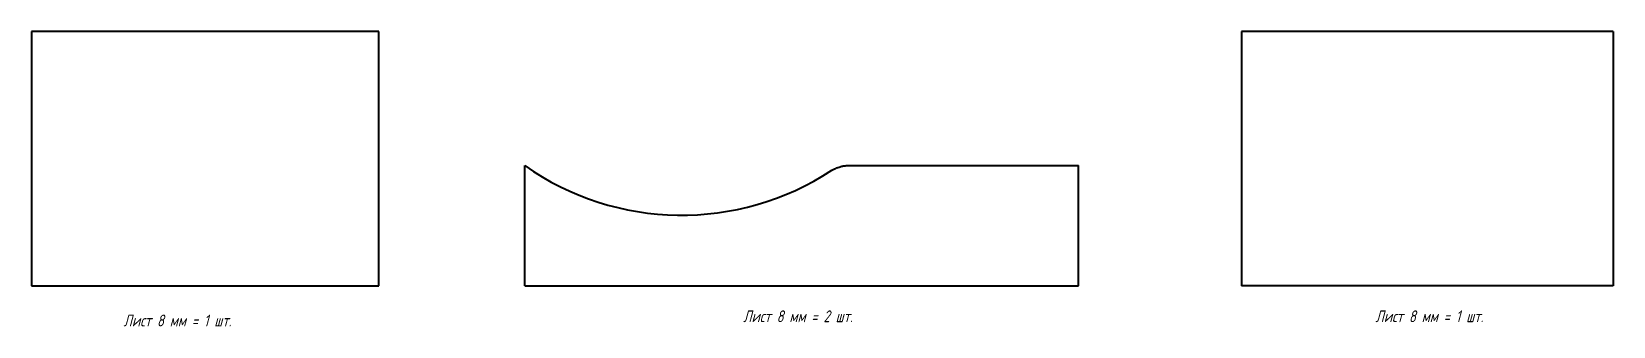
# Model space of a CAD drawing. Header units: millimetres. Extents: x 0 to 1876, y -48 to 302.
import ezdxf

# ---------------------------------------------------------------- set-up
doc = ezdxf.new("R2010")
doc.units = ezdxf.units.MM
doc.linetypes.add('K5LT_BASIC', pattern=[0])
doc.styles.add('KTEXTSTYLE', font='GOST_AU.SHX', dxfattribs={"width": 0.96, "height": 5})

msp = doc.modelspace()

# ---------------------------------------------------------------- linework, layer by layer
at = {"color": 7, "linetype": 'K5LT_BASIC', "lineweight": 40, "true_color": 0xffffff}
for p, q in [((0, 302), (0, 0)), ((412, 302), (0, 302)), ((412, 0), (412, 302)), ((1435, 302), (1435, 0)), ((1876.2, 302), (1435, 302)), ((1876.2, 302), (1876.2, 0)), ((585, 0), (585, 142.9)), ((967.8, 143), (1241.8, 143)), ((967.8, 142.9), (1241.8, 142.9)), ((1241.8, 142.9), (1241.8, 143)), ((1241.8, 0), (1241.8, 142.9)), ((0, 0), (412, 0)), ((585, 0), (949, 0)), ((949, 0), (967.8, 0)), ((967.8, 0), (1241.8, 0)), ((1876.2, 0), (1435, 0))]:
    msp.add_line(p, q, dxfattribs=at)
msp.add_arc((771, 407), 323, 234.8407, 303.4414, dxfattribs=at)
msp.add_open_spline([(949, 137.5), (949.6, 137.7), (950.8, 138.3), (952.8, 139.1), (955.1, 140.1), (957.6, 141.1), (960, 141.8), (961.8, 142.3), (963.4, 142.6), (964.5, 142.7), (965.5, 142.8), (966.3, 142.9), (966.9, 142.9), (967.4, 142.9), (967.7, 142.9), (967.8, 142.9)], degree=3, knots=[0, 0, 0, 0, 1.62507, 3.250139, 5.615915, 7.981691, 9.786664, 11.591637, 12.568836, 13.546035, 14.159526, 14.773017, 15.386509, 15.693254, 16, 16, 16, 16], dxfattribs=at)

# ---------------------------------------------------------------- texts
at = {"color": 7, "char_height": 14, "attachment_point": 1, "style": 'KTEXTSTYLE'}
for s, insert in [('\\H3.5;\\W0.965;\\Q15;\\Q15;\\H14.00;Лист 8 мм = 1 шт.', (109, -34)), ('\\H3.5;\\W0.965;\\Q15;\\Q15;\\H14.00;Лист 8 мм = 2 шт.', (844, -29)), ('\\H3.5;\\W0.965;\\Q15;\\Q15;\\H14.00;Лист 8 мм = 1 шт.', (1594, -29))]:
    msp.add_mtext(s, dxfattribs=dict(at, insert=insert))

doc.saveas('drawing.dxf')
